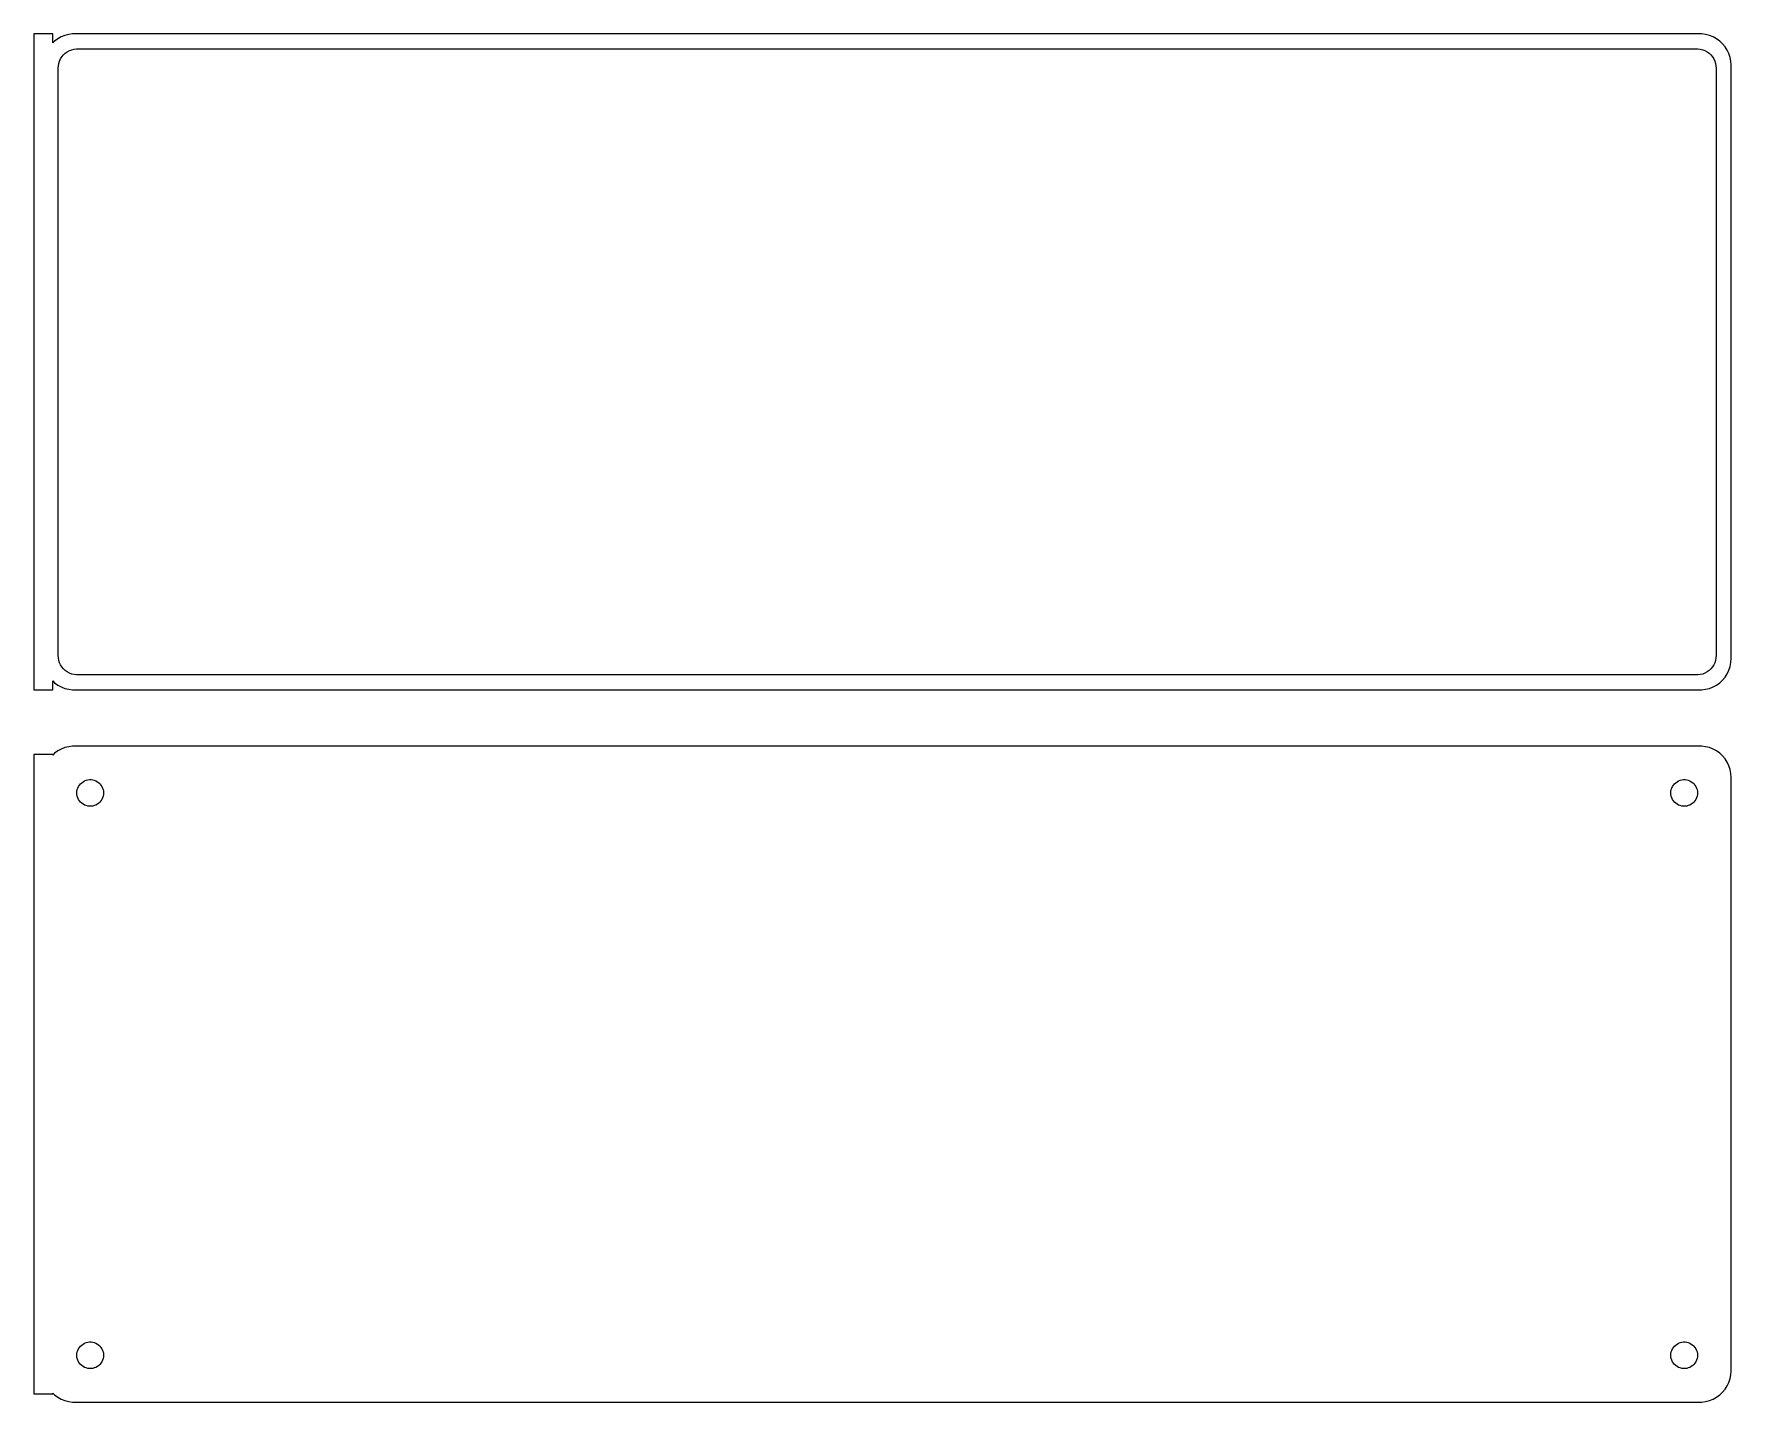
# Model space of a CAD drawing. Header units: metres. Extents: x -136 to 135, y 176 to 394.
import ezdxf

# ---------------------------------------------------------------- set-up
doc = ezdxf.new("R2010")
doc.units = ezdxf.units.M

msp = doc.modelspace()

# ---------------------------------------------------------------- linework, layer by layer
for p, q in [((-133.5, 394.479), (-136.5, 394.479)), ((-136.5, 394.479), (-136.5, 289.521)), ((-133.5, 393.059), (-133.5, 394.479)), ((-132.679, 393.722), (-133.187, 393.353)), ((-132.129, 394.024), (-132.679, 393.722)), ((-131.545, 394.255), (-132.129, 394.024)), ((-130.937, 394.411), (-131.545, 394.255)), ((-130.314, 394.49), (-130.937, 394.411)), ((130.314, 394.49), (-130.314, 394.49)), ((130.937, 394.411), (130.314, 394.49)), ((131.545, 394.255), (130.937, 394.411)), ((132.129, 394.024), (131.545, 394.255)), ((132.679, 393.722), (132.129, 394.024)), ((133.187, 393.353), (132.679, 393.722)), ((-133.187, 393.353), (-133.5, 393.059)), ((-132.018, 390.83), (-131.769, 391.131)), ((-131.769, 391.131), (-131.484, 391.399)), ((-131.484, 391.399), (-131.168, 391.628)), ((-131.168, 391.628), (-130.825, 391.817)), ((-130.825, 391.817), (-130.462, 391.961)), ((-130.462, 391.961), (-130.083, 392.058)), ((-130.083, 392.058), (-129.695, 392.107)), ((-129.695, 392.107), (129.695, 392.107)), ((129.695, 392.107), (130.083, 392.058)), ((130.083, 392.058), (130.462, 391.961)), ((130.462, 391.961), (130.825, 391.817)), ((130.825, 391.817), (131.168, 391.628)), ((131.168, 391.628), (131.484, 391.399)), ((131.484, 391.399), (131.769, 391.131)), ((131.769, 391.131), (132.018, 390.83)), ((133.645, 392.923), (133.187, 393.353)), ((134.045, 392.439), (133.645, 392.923)), ((134.382, 391.909), (134.045, 392.439)), ((134.649, 391.341), (134.382, 391.909)), ((134.843, 390.743), (134.649, 391.341)), ((-132.613, 389), (-132.588, 389.39)), ((-132.613, 295), (-132.613, 389)), ((-132.588, 389.39), (-132.515, 389.774)), ((-132.515, 389.774), (-132.394, 390.146)), ((-132.394, 390.146), (-132.228, 390.5)), ((-132.228, 390.5), (-132.018, 390.83)), ((132.018, 390.83), (132.228, 390.5)), ((132.228, 390.5), (132.394, 390.146)), ((132.394, 390.146), (132.515, 389.774)), ((132.515, 389.774), (132.588, 389.39)), ((132.588, 389.39), (132.613, 389)), ((132.613, 389), (132.613, 295)), ((134.961, 390.127), (134.843, 390.743)), ((135, 389.5), (134.961, 390.127)), ((135, 294.5), (135, 389.5)), ((-132.588, 294.61), (-132.613, 295)), ((-132.515, 294.226), (-132.588, 294.61)), ((-132.394, 293.854), (-132.515, 294.226)), ((-132.228, 293.5), (-132.394, 293.854)), ((-132.018, 293.17), (-132.228, 293.5)), ((132.228, 293.5), (132.018, 293.17)), ((132.394, 293.854), (132.228, 293.5)), ((132.515, 294.226), (132.394, 293.854)), ((132.588, 294.61), (132.515, 294.226)), ((132.613, 295), (132.588, 294.61)), ((134.649, 292.659), (134.843, 293.257)), ((134.843, 293.257), (134.961, 293.873)), ((134.961, 293.873), (135, 294.5)), ((-133.5, 289.521), (-133.5, 290.941)), ((-133.5, 290.941), (-133.187, 290.647)), ((-133.187, 290.647), (-132.679, 290.278)), ((-131.769, 292.869), (-132.018, 293.17)), ((-131.484, 292.601), (-131.769, 292.869)), ((-131.168, 292.372), (-131.484, 292.601)), ((-130.825, 292.183), (-131.168, 292.372)), ((-130.462, 292.039), (-130.825, 292.183)), ((-130.083, 291.942), (-130.462, 292.039)), ((-129.695, 291.893), (-130.083, 291.942)), ((129.695, 291.893), (-129.695, 291.893)), ((130.083, 291.942), (129.695, 291.893)), ((130.462, 292.039), (130.083, 291.942)), ((130.825, 292.183), (130.462, 292.039)), ((131.168, 292.372), (130.825, 292.183)), ((131.484, 292.601), (131.168, 292.372)), ((131.769, 292.869), (131.484, 292.601)), ((132.018, 293.17), (131.769, 292.869)), ((132.679, 290.278), (133.187, 290.647)), ((133.187, 290.647), (133.645, 291.077)), ((133.645, 291.077), (134.045, 291.561)), ((134.045, 291.561), (134.382, 292.091)), ((134.382, 292.091), (134.649, 292.659)), ((-136.5, 289.521), (-133.5, 289.521)), ((-132.679, 290.278), (-132.129, 289.976)), ((-132.129, 289.976), (-131.545, 289.745)), ((-131.545, 289.745), (-130.937, 289.589)), ((-130.937, 289.589), (-130.314, 289.51)), ((-130.314, 289.51), (130.314, 289.51)), ((130.314, 289.51), (130.937, 289.589)), ((130.937, 289.589), (131.545, 289.745)), ((131.545, 289.745), (132.129, 289.976)), ((132.129, 289.976), (132.679, 290.278)), ((-132.679, 279.722), (-133.187, 279.353)), ((-132.129, 280.024), (-132.679, 279.722)), ((-131.545, 280.255), (-132.129, 280.024)), ((-130.937, 280.411), (-131.545, 280.255)), ((-130.314, 280.49), (-130.937, 280.411)), ((130.314, 280.49), (-130.314, 280.49)), ((130.937, 280.411), (130.314, 280.49)), ((131.545, 280.255), (130.937, 280.411)), ((132.129, 280.024), (131.545, 280.255)), ((132.679, 279.722), (132.129, 280.024)), ((133.187, 279.353), (132.679, 279.722)), ((-133.5, 279.153), (-136.5, 279.153)), ((-136.5, 279.153), (-136.5, 176.847)), ((-133.187, 279.353), (-133.5, 279.059)), ((-133.5, 279.059), (-133.5, 279.153)), ((133.645, 278.923), (133.187, 279.353)), ((134.045, 278.439), (133.645, 278.923)), ((134.382, 277.909), (134.045, 278.439)), ((134.649, 277.341), (134.382, 277.909)), ((134.843, 276.743), (134.649, 277.341)), ((-129.371, 274.029), (-129.227, 274.255)), ((-129.227, 274.255), (-129.057, 274.462)), ((-129.057, 274.462), (-128.861, 274.645)), ((-128.861, 274.645), (-128.644, 274.803)), ((-128.644, 274.803), (-128.409, 274.932)), ((-128.409, 274.932), (-128.16, 275.031)), ((-128.16, 275.031), (-127.9, 275.097)), ((-127.9, 275.097), (-127.634, 275.131)), ((-127.634, 275.131), (-127.366, 275.131)), ((-127.366, 275.131), (-127.1, 275.097)), ((-127.1, 275.097), (-126.84, 275.031)), ((-126.84, 275.031), (-126.591, 274.932)), ((-126.591, 274.932), (-126.356, 274.803)), ((-126.356, 274.803), (-126.139, 274.645)), ((-126.139, 274.645), (-125.943, 274.462)), ((-125.943, 274.462), (-125.773, 274.255)), ((-125.773, 274.255), (-125.629, 274.029)), ((125.629, 274.029), (125.773, 274.255)), ((125.773, 274.255), (125.943, 274.462)), ((125.943, 274.462), (126.139, 274.645)), ((126.139, 274.645), (126.356, 274.803)), ((126.356, 274.803), (126.591, 274.932)), ((126.591, 274.932), (126.84, 275.031)), ((126.84, 275.031), (127.1, 275.097)), ((127.1, 275.097), (127.366, 275.131)), ((127.366, 275.131), (127.634, 275.131)), ((127.634, 275.131), (127.9, 275.097)), ((127.9, 275.097), (128.16, 275.031)), ((128.16, 275.031), (128.409, 274.932)), ((128.409, 274.932), (128.644, 274.803)), ((128.644, 274.803), (128.861, 274.645)), ((128.861, 274.645), (129.057, 274.462)), ((129.057, 274.462), (129.227, 274.255)), ((129.227, 274.255), (129.371, 274.029)), ((134.961, 276.127), (134.843, 276.743)), ((135, 275.5), (134.961, 276.127)), ((135, 180.5), (135, 275.5)), ((-129.635, 273), (-129.618, 273.268)), ((-129.618, 272.732), (-129.635, 273)), ((-129.618, 273.268), (-129.568, 273.531)), ((-129.568, 272.469), (-129.618, 272.732)), ((-129.568, 273.531), (-129.485, 273.786)), ((-129.485, 272.214), (-129.568, 272.469)), ((-129.485, 273.786), (-129.371, 274.029)), ((-129.371, 271.971), (-129.485, 272.214)), ((-129.227, 271.745), (-129.371, 271.971)), ((-129.057, 271.538), (-129.227, 271.745)), ((-128.861, 271.355), (-129.057, 271.538)), ((-125.943, 271.538), (-126.139, 271.355)), ((-125.773, 271.745), (-125.943, 271.538)), ((-125.629, 271.971), (-125.773, 271.745)), ((-125.629, 274.029), (-125.515, 273.786)), ((-125.515, 272.214), (-125.629, 271.971)), ((-125.515, 273.786), (-125.432, 273.531)), ((-125.432, 272.469), (-125.515, 272.214)), ((-125.432, 273.531), (-125.382, 273.268)), ((-125.382, 272.732), (-125.432, 272.469)), ((-125.382, 273.268), (-125.365, 273)), ((-125.365, 273), (-125.382, 272.732)), ((125.365, 273), (125.382, 273.268)), ((125.382, 272.732), (125.365, 273)), ((125.382, 273.268), (125.432, 273.531)), ((125.432, 272.469), (125.382, 272.732)), ((125.432, 273.531), (125.515, 273.786)), ((125.515, 272.214), (125.432, 272.469)), ((125.515, 273.786), (125.629, 274.029)), ((125.629, 271.971), (125.515, 272.214)), ((125.773, 271.745), (125.629, 271.971)), ((125.943, 271.538), (125.773, 271.745)), ((126.139, 271.355), (125.943, 271.538)), ((129.057, 271.538), (128.861, 271.355)), ((129.227, 271.745), (129.057, 271.538)), ((129.371, 271.971), (129.227, 271.745)), ((129.371, 274.029), (129.485, 273.786)), ((129.485, 272.214), (129.371, 271.971)), ((129.485, 273.786), (129.568, 273.531)), ((129.568, 272.469), (129.485, 272.214)), ((129.568, 273.531), (129.618, 273.268)), ((129.618, 272.732), (129.568, 272.469)), ((129.618, 273.268), (129.635, 273)), ((129.635, 273), (129.618, 272.732)), ((-128.644, 271.197), (-128.861, 271.355)), ((-128.409, 271.068), (-128.644, 271.197)), ((-128.16, 270.969), (-128.409, 271.068)), ((-127.9, 270.903), (-128.16, 270.969)), ((-127.634, 270.869), (-127.9, 270.903)), ((-127.366, 270.869), (-127.634, 270.869)), ((-127.1, 270.903), (-127.366, 270.869)), ((-126.84, 270.969), (-127.1, 270.903)), ((-126.591, 271.068), (-126.84, 270.969)), ((-126.356, 271.197), (-126.591, 271.068)), ((-126.139, 271.355), (-126.356, 271.197)), ((126.356, 271.197), (126.139, 271.355)), ((126.591, 271.068), (126.356, 271.197)), ((126.84, 270.969), (126.591, 271.068)), ((127.1, 270.903), (126.84, 270.969)), ((127.366, 270.869), (127.1, 270.903)), ((127.634, 270.869), (127.366, 270.869)), ((127.9, 270.903), (127.634, 270.869)), ((128.16, 270.969), (127.9, 270.903)), ((128.409, 271.068), (128.16, 270.969)), ((128.644, 271.197), (128.409, 271.068)), ((128.861, 271.355), (128.644, 271.197)), ((-129.057, 184.462), (-128.861, 184.645)), ((-128.861, 184.645), (-128.644, 184.803)), ((-128.644, 184.803), (-128.409, 184.932)), ((-128.409, 184.932), (-128.16, 185.031)), ((-128.16, 185.031), (-127.9, 185.097)), ((-127.9, 185.097), (-127.634, 185.131)), ((-127.634, 185.131), (-127.366, 185.131)), ((-127.366, 185.131), (-127.1, 185.097)), ((-127.1, 185.097), (-126.84, 185.031)), ((-126.84, 185.031), (-126.591, 184.932)), ((-126.591, 184.932), (-126.356, 184.803)), ((-126.356, 184.803), (-126.139, 184.645)), ((-126.139, 184.645), (-125.943, 184.462)), ((125.943, 184.462), (126.139, 184.645)), ((126.139, 184.645), (126.356, 184.803)), ((126.356, 184.803), (126.591, 184.932)), ((126.591, 184.932), (126.84, 185.031)), ((126.84, 185.031), (127.1, 185.097)), ((127.1, 185.097), (127.366, 185.131)), ((127.366, 185.131), (127.634, 185.131)), ((127.634, 185.131), (127.9, 185.097)), ((127.9, 185.097), (128.16, 185.031)), ((128.16, 185.031), (128.409, 184.932)), ((128.409, 184.932), (128.644, 184.803)), ((128.644, 184.803), (128.861, 184.645)), ((128.861, 184.645), (129.057, 184.462)), ((-129.635, 183), (-129.618, 183.268)), ((-129.618, 182.732), (-129.635, 183)), ((-129.618, 183.268), (-129.568, 183.531)), ((-129.568, 182.469), (-129.618, 182.732)), ((-129.568, 183.531), (-129.485, 183.786)), ((-129.485, 182.214), (-129.568, 182.469)), ((-129.485, 183.786), (-129.371, 184.029)), ((-129.371, 181.971), (-129.485, 182.214)), ((-129.371, 184.029), (-129.227, 184.255)), ((-129.227, 181.745), (-129.371, 181.971)), ((-129.227, 184.255), (-129.057, 184.462)), ((-125.943, 184.462), (-125.773, 184.255)), ((-125.773, 184.255), (-125.629, 184.029)), ((-125.629, 181.971), (-125.773, 181.745)), ((-125.629, 184.029), (-125.515, 183.786)), ((-125.515, 182.214), (-125.629, 181.971)), ((-125.515, 183.786), (-125.432, 183.531)), ((-125.432, 182.469), (-125.515, 182.214)), ((-125.432, 183.531), (-125.382, 183.268)), ((-125.382, 182.732), (-125.432, 182.469)), ((-125.382, 183.268), (-125.365, 183)), ((-125.365, 183), (-125.382, 182.732)), ((125.365, 183), (125.382, 183.268)), ((125.382, 182.732), (125.365, 183)), ((125.382, 183.268), (125.432, 183.531)), ((125.432, 182.469), (125.382, 182.732)), ((125.432, 183.531), (125.515, 183.786)), ((125.515, 182.214), (125.432, 182.469)), ((125.515, 183.786), (125.629, 184.029)), ((125.629, 181.971), (125.515, 182.214)), ((125.629, 184.029), (125.773, 184.255)), ((125.773, 181.745), (125.629, 181.971)), ((125.773, 184.255), (125.943, 184.462)), ((129.057, 184.462), (129.227, 184.255)), ((129.227, 184.255), (129.371, 184.029)), ((129.371, 181.971), (129.227, 181.745)), ((129.371, 184.029), (129.485, 183.786)), ((129.485, 182.214), (129.371, 181.971)), ((129.485, 183.786), (129.568, 183.531)), ((129.568, 182.469), (129.485, 182.214)), ((129.568, 183.531), (129.618, 183.268)), ((129.618, 182.732), (129.568, 182.469)), ((129.618, 183.268), (129.635, 183)), ((129.635, 183), (129.618, 182.732)), ((-129.057, 181.538), (-129.227, 181.745)), ((-128.861, 181.355), (-129.057, 181.538)), ((-128.644, 181.197), (-128.861, 181.355)), ((-128.409, 181.068), (-128.644, 181.197)), ((-128.16, 180.969), (-128.409, 181.068)), ((-127.9, 180.903), (-128.16, 180.969)), ((-127.634, 180.869), (-127.9, 180.903)), ((-127.366, 180.869), (-127.634, 180.869)), ((-127.1, 180.903), (-127.366, 180.869)), ((-126.84, 180.969), (-127.1, 180.903)), ((-126.591, 181.068), (-126.84, 180.969)), ((-126.356, 181.197), (-126.591, 181.068)), ((-126.139, 181.355), (-126.356, 181.197)), ((-125.943, 181.538), (-126.139, 181.355)), ((-125.773, 181.745), (-125.943, 181.538)), ((125.943, 181.538), (125.773, 181.745)), ((126.139, 181.355), (125.943, 181.538)), ((126.356, 181.197), (126.139, 181.355)), ((126.591, 181.068), (126.356, 181.197)), ((126.84, 180.969), (126.591, 181.068)), ((127.1, 180.903), (126.84, 180.969)), ((127.366, 180.869), (127.1, 180.903)), ((127.634, 180.869), (127.366, 180.869)), ((127.9, 180.903), (127.634, 180.869)), ((128.16, 180.969), (127.9, 180.903)), ((128.409, 181.068), (128.16, 180.969)), ((128.644, 181.197), (128.409, 181.068)), ((128.861, 181.355), (128.644, 181.197)), ((129.057, 181.538), (128.861, 181.355)), ((129.227, 181.745), (129.057, 181.538)), ((134.649, 178.659), (134.843, 179.257)), ((134.843, 179.257), (134.961, 179.873)), ((134.961, 179.873), (135, 180.5)), ((-136.5, 176.847), (-133.5, 176.847)), ((-133.5, 176.847), (-133.5, 176.941)), ((-133.5, 176.941), (-133.187, 176.647)), ((-133.187, 176.647), (-132.679, 176.278)), ((132.679, 176.278), (133.187, 176.647)), ((133.187, 176.647), (133.645, 177.077)), ((133.645, 177.077), (134.045, 177.561)), ((134.045, 177.561), (134.382, 178.091)), ((134.382, 178.091), (134.649, 178.659)), ((-132.679, 176.278), (-132.129, 175.976)), ((-132.129, 175.976), (-131.545, 175.745)), ((-131.545, 175.745), (-130.937, 175.589)), ((-130.937, 175.589), (-130.314, 175.51)), ((-130.314, 175.51), (130.314, 175.51)), ((130.314, 175.51), (130.937, 175.589)), ((130.937, 175.589), (131.545, 175.745)), ((131.545, 175.745), (132.129, 175.976)), ((132.129, 175.976), (132.679, 176.278))]:
    msp.add_line(p, q)

doc.saveas('drawing.dxf')
